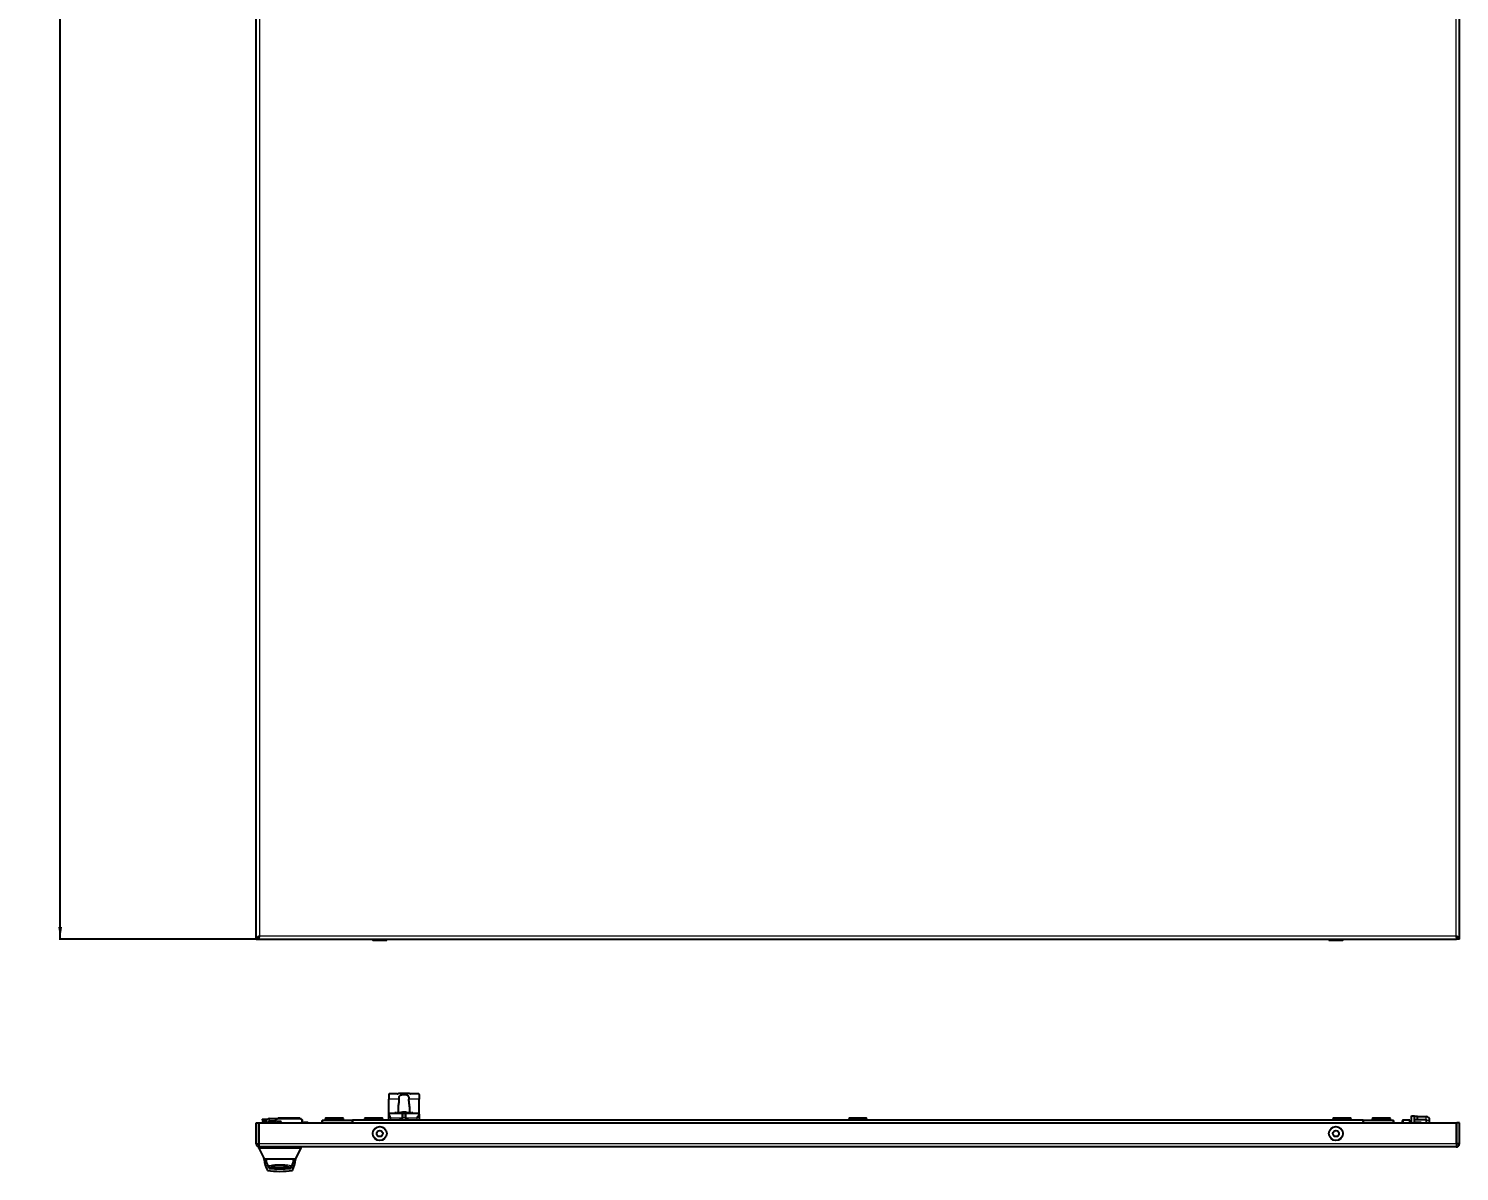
# Model space of a CAD drawing. Header units: millimetres. Extents: x -752 to 1485, y -1456 to 1043.
# Drawn here: x -752 to 430, y -1456 to -512 of the extents above; entities that cross this region are included whole.
import ezdxf

# ---------------------------------------------------------------- set-up
doc = ezdxf.new("R2010")
doc.units = ezdxf.units.MM
doc.layers.add('FORMAT', color=7, linetype='Continuous')
doc.styles.add('SLDTEXTSTYLE0', font='TXT', dxfattribs={"width": 0.75})
doc.dimstyles.new('SLDDIMSTYLE0', dxfattribs={"dimtxt": 20, "dimasz": 10, "dimexe": 0, "dimexo": 0.0625, "dimgap": 5, "dimtad": 2, "dimdec": 1, "dimrnd": 1e-09, "dimzin": 12, "dimdsep": 46, "dimtxsty": 'SLDTEXTSTYLE0', "dimsah": 1, "dimcen": 0.09, "dimadec": 0, "dimazin": 3, "dimtfac": 1, "dimtofl": 0, "dimtmove": 0, "dimatfit": 3, "dimfxl": 0, "dimfrac": 2, "dimtolj": 1, "dimtzin": 12, "dimarcsym": 0})

# ---------------------------------------------------------------- blocks, each defined once
blk = doc.blocks.new('_D_1')
at = {"layer": 'FORMAT'}
for p, q in [((-563.8, 890.6), (-726.8, 890.6)), ((-725.8, -1264.4), (-725.8, 890.6)), ((-563.8, -1264.4), (-726.8, -1264.4))]:
    blk.add_line(p, q, dxfattribs=at)
for points in [[(-725.8, 890.6), (-727.4, 880.6), (-724.3, 880.6)], [(-725.8, -1264.4), (-724.3, -1254.4), (-727.4, -1254.4)]]:
    blk.add_solid(points, dxfattribs=at)
at = {"layer": 'FORMAT', "insert": (-751.6, -231.4), "char_height": 20, "attachment_point": 1, "rotation": 90, "style": 'SLDTEXTSTYLE0'}
blk.add_mtext('2155', dxfattribs=at)

msp = doc.modelspace()

# ---------------------------------------------------------------- linework, layer by layer
at = {"color": 7, "linetype": 'Continuous', "lineweight": 25}
for p, q in [((-563.83, -1264.41), (-563.83, 890.59)), ((430.17, -1264.41), (430.17, 890.59)), ((-563.83, -1264.41), (-561.83, -1264.41)), ((-561.53, -1264.41), (-561.53, -1262.73)), ((-561.53, -1264.41), (427.87, -1264.41)), ((-467.58, -1264.41), (-467.58, -1265.16)), ((-456.08, -1265.16), (-456.08, -1264.41)), ((322.42, -1264.41), (322.42, -1265.16)), ((333.92, -1265.16), (333.92, -1264.41)), ((427.87, -1262.41), (427.87, -1264.41)), ((430.17, -1264.41), (428.17, -1264.41)), ((-458.82, -1265.41), (-467.33, -1265.41)), ((-456.33, -1265.41), (-458.82, -1265.41)), ((333.67, -1265.41), (322.67, -1265.41)), ((-454.33, -1392.67), (-454.33, -1396.5)), ((-447.31, -1392.11), (-452.83, -1392.11)), ((-446.42, -1392.06), (-446.94, -1392.06)), ((-437.23, -1392), (-446.42, -1392)), ((-436.71, -1392.06), (-437.23, -1392.05)), ((-430.83, -1392.11), (-436.34, -1392.11)), ((-429.33, -1392.67), (-429.33, -1396.5)), ((-454.33, -1408), (-454.33, -1396.5)), ((-446.68, -1403.79), (-446.68, -1406.37)), ((-436.98, -1406.37), (-436.98, -1403.79)), ((-429.33, -1408), (-429.33, -1396.5)), ((-563.83, -1433.4), (-563.83, -1416)), ((-563.83, -1416), (-561.83, -1416)), ((-561.83, -1433.4), (-561.83, -1416)), ((-561.53, -1433.4), (-561.53, -1416)), ((-561.53, -1416), (427.87, -1416)), ((-558.83, -1413.1), (-556.83, -1413.1)), ((-558.83, -1413.1), (-558.83, -1414)), ((-556.83, -1414.4), (-558.43, -1414.4)), ((-558.23, -1416), (-558.33, -1414.4)), ((-556.83, -1413.1), (-554.63, -1413.1)), ((-555.62, -1414.4), (-556.83, -1414.4)), ((-555.83, -1416), (-555.83, -1415.5)), ((-553.83, -1416), (-553.83, -1415.5)), ((-552.83, -1412.5), (-546.33, -1412.5)), ((-552.83, -1414.5), (-547.83, -1414.5)), ((-547.83, -1414.4), (-547.83, -1416)), ((-543.23, -1414.95), (-546.43, -1414.95)), ((-546.43, -1414.95), (-546.43, -1416)), ((-546.43, -1415.7), (-543.23, -1415.7)), ((-527.83, -1412.4), (-545.83, -1412.4)), ((-543.23, -1416), (-543.23, -1414.95)), ((-525.83, -1416), (-525.83, -1414.4)), ((-521.43, -1415.8), (-525.83, -1415.8)), ((-509.33, -1416), (-509.33, -1414.3)), ((-509.03, -1414), (-484.63, -1414)), ((-506.33, -1412), (-506.83, -1412.5)), ((-506.83, -1412.5), (-506.83, -1414)), ((-491.83, -1412.5), (-506.83, -1412.5)), ((-506.33, -1412), (-492.33, -1412)), ((-504.47, -1413.8), (-504.47, -1414)), ((-500.66, -1413.8), (-500.66, -1414)), ((-500.66, -1413.8), (-499.86, -1413.8)), ((-499.86, -1413.8), (-499.86, -1414)), ((-499.86, -1413.8), (-497.98, -1413.8)), ((-498.53, -1413.8), (-498.53, -1413.78)), ((-497.98, -1413.8), (-497.98, -1414)), ((-497.98, -1413.8), (-496.94, -1413.8)), ((-496.94, -1413.8), (-496.94, -1414)), ((-496.94, -1413.8), (-495.53, -1413.8)), ((-495.37, -1413.78), (-495.37, -1414)), ((-495.28, -1413.8), (-495.28, -1414)), ((-495.28, -1413.8), (-493.92, -1413.8)), ((-493.92, -1413.8), (-493.92, -1414)), ((-493.92, -1413.8), (-491.93, -1413.8)), ((-491.83, -1412.5), (-492.33, -1412)), ((-491.93, -1413.8), (-491.93, -1414)), ((-491.93, -1413.8), (-488.97, -1413.8)), ((-491.83, -1413.8), (-491.83, -1412.5)), ((-488.97, -1413.8), (-488.97, -1414)), ((350.67, -1414), (-484.33, -1414)), ((-484.33, -1414), (-484.33, -1414.3)), ((-484.33, -1414.3), (-484.33, -1414.95)), ((-484.33, -1414.95), (-484.33, -1416)), ((-473.83, -1412), (-474.33, -1412.5)), ((-474.33, -1412.5), (-474.33, -1414)), ((-459.33, -1412.5), (-474.33, -1412.5)), ((-473.83, -1412), (-459.83, -1412)), ((-459.33, -1412.5), (-459.83, -1412)), ((-459.33, -1414), (-459.33, -1412.5)), ((-454.33, -1408.88), (-454.33, -1408)), ((-454.33, -1408), (-440.83, -1408)), ((-454.33, -1414), (-454.33, -1408.88)), ((-449.45, -1407.9), (-449.45, -1408)), ((-449.31, -1407.9), (-449.31, -1408)), ((-449.19, -1407.9), (-449.19, -1408)), ((-448.38, -1407.9), (-449.19, -1407.9)), ((-448.38, -1407.9), (-448.38, -1408)), ((-448.22, -1407.9), (-448.22, -1408)), ((-448.11, -1407.9), (-448.11, -1408)), ((-447.77, -1407.9), (-447.77, -1408)), ((-447.59, -1407.9), (-447.59, -1408)), ((-447.05, -1407.9), (-447.05, -1408)), ((-446.57, -1407.9), (-446.57, -1408)), ((-446.41, -1407.9), (-446.41, -1408)), ((-445.95, -1407.9), (-445.95, -1408)), ((-445.81, -1407.9), (-445.81, -1408)), ((-445.69, -1407.9), (-445.69, -1408)), ((-445.37, -1407.9), (-445.37, -1408)), ((-444.1, -1407.9), (-445.21, -1407.9)), ((-444.1, -1407.9), (-444.1, -1408)), ((-443.96, -1407.9), (-443.96, -1408)), ((-443.77, -1407.9), (-443.77, -1408)), ((-443.76, -1407.9), (-443.76, -1408)), ((-443.16, -1407.9), (-443.76, -1407.9)), ((-443.16, -1407.9), (-443.16, -1408)), ((-442.9, -1407.68), (-442.92, -1407.45)), ((-442.85, -1407.68), (-442.89, -1407.38)), ((-442.87, -1407.53), (-442.86, -1407.45)), ((-442.27, -1407.9), (-442.84, -1407.9)), ((-442.83, -1408), (-440.83, -1408)), ((-442.83, -1412), (-442.83, -1408)), ((-442.83, -1412), (-442.83, -1412.03)), ((-442.27, -1407.9), (-442.27, -1408)), ((-442.26, -1407.9), (-442.26, -1408)), ((-442.25, -1407.9), (-442.08, -1407.9)), ((-442.08, -1407.9), (-442.08, -1408)), ((-442.08, -1407.9), (-442.08, -1407.9)), ((-442.06, -1407.9), (-442.06, -1408)), ((-442.05, -1407.41), (-442.05, -1407.38)), ((-441.91, -1407.9), (-441.91, -1408)), ((-441.11, -1407.9), (-441.91, -1407.9)), ((-441.11, -1407.9), (-441.11, -1408)), ((-440.96, -1407.9), (-440.96, -1408)), ((-440.84, -1407.9), (-440.84, -1408)), ((-440.83, -1408), (-440.83, -1412)), ((-440.83, -1412.03), (-440.83, -1412)), ((-440.78, -1407.45), (-440.77, -1407.38)), ((-440.75, -1407.93), (-440.44, -1407.93)), ((-440.41, -1407.57), (-440.4, -1407.45)), ((-440.41, -1407.9), (-440.41, -1408)), ((-440.33, -1408), (-429.33, -1408)), ((-440.29, -1407.9), (-440.29, -1408)), ((-439.92, -1407.9), (-439.92, -1408)), ((-439.67, -1407.9), (-439.67, -1408)), ((-439.55, -1407.9), (-439.55, -1408)), ((-439.41, -1407.9), (-439.41, -1408)), ((-439.29, -1407.9), (-439.29, -1408)), ((-438.85, -1407.9), (-438.85, -1408)), ((-438.83, -1407.9), (-438.85, -1407.9)), ((-438.82, -1407.9), (-438.82, -1408)), ((-438.79, -1407.9), (-438.79, -1408)), ((-438.62, -1407.9), (-438.62, -1408)), ((-438.27, -1407.9), (-438.27, -1408)), ((-437.78, -1407.9), (-437.78, -1408)), ((-437.58, -1407.9), (-437.58, -1408)), ((-437.24, -1407.9), (-437.24, -1408)), ((-437.09, -1407.9), (-437.09, -1408)), ((-436.03, -1407.9), (-437.09, -1407.9)), ((-436.03, -1407.9), (-436.03, -1408)), ((-435.71, -1407.9), (-435.71, -1408)), ((-435.55, -1407.9), (-435.55, -1408)), ((-435.18, -1407.9), (-435.18, -1408)), ((-434.42, -1407.9), (-435.18, -1407.9)), ((-434.42, -1407.9), (-434.42, -1408)), ((-429.33, -1408.88), (-429.33, -1408)), ((-429.33, -1408.88), (-429.33, -1414)), ((-73.83, -1412), (-74.33, -1412.5)), ((-74.33, -1412.5), (-74.33, -1414)), ((-60.33, -1412.5), (-74.33, -1412.5)), ((-73.83, -1412), (-60.76, -1412)), ((-60.76, -1412), (-59.83, -1412)), ((-59.33, -1412.5), (-60.33, -1412.5)), ((-59.33, -1412.5), (-59.83, -1412)), ((-59.33, -1414), (-59.33, -1412.5)), ((326.17, -1412), (325.67, -1412.5)), ((325.67, -1412.5), (325.67, -1414)), ((340.67, -1412.5), (325.67, -1412.5)), ((326.17, -1412), (340.17, -1412)), ((340.67, -1412.5), (340.17, -1412)), ((340.67, -1414), (340.67, -1412.5)), ((350.67, -1414), (350.67, -1414.3)), ((350.67, -1414.95), (350.67, -1414.3)), ((350.67, -1414.95), (350.67, -1416)), ((350.97, -1414), (375.37, -1414)), ((355.32, -1413.8), (355.32, -1414)), ((355.32, -1413.8), (355.68, -1413.8)), ((355.68, -1413.8), (355.68, -1414)), ((355.68, -1413.8), (355.92, -1413.8)), ((355.92, -1413.8), (355.92, -1414)), ((355.92, -1413.8), (356.03, -1413.8)), ((356.03, -1413.8), (356.03, -1414)), ((357.06, -1413.8), (357.06, -1414)), ((357.06, -1413.8), (357.74, -1413.8)), ((357.74, -1413.8), (357.74, -1414)), ((357.74, -1413.8), (358.07, -1413.8)), ((358.07, -1413.8), (358.07, -1414)), ((358.67, -1412), (358.17, -1412.5)), ((358.17, -1412.5), (358.17, -1413.8)), ((373.17, -1412.5), (358.17, -1412.5)), ((358.67, -1412), (372.67, -1412)), ((361.39, -1414), (361.39, -1413.78)), ((361.52, -1413.8), (362.3, -1413.8)), ((362.3, -1413.8), (362.3, -1414)), ((362.3, -1413.8), (363.1, -1413.8)), ((363.1, -1413.8), (363.1, -1414)), ((363.1, -1413.8), (363.59, -1413.8)), ((363.59, -1413.8), (363.59, -1414)), ((363.59, -1413.8), (364.98, -1413.8)), ((364.61, -1413.78), (364.61, -1413.8)), ((364.98, -1413.8), (364.98, -1414)), ((364.98, -1413.8), (366.02, -1413.8)), ((366.02, -1413.8), (366.02, -1414)), ((367.07, -1413.8), (367.07, -1414)), ((367.07, -1413.8), (369.04, -1413.8)), ((369.04, -1413.8), (369.04, -1414)), ((369.04, -1413.8), (371.03, -1413.8)), ((371.03, -1413.8), (371.03, -1414)), ((373.17, -1412.5), (372.67, -1412)), ((373.17, -1414), (373.17, -1412.5)), ((375.67, -1414.3), (375.67, -1416)), ((383.12, -1416), (383.12, -1414.55)), ((389.12, -1413.95), (383.72, -1413.95)), ((389.12, -1416), (389.12, -1413.95)), ((390.62, -1415.95), (389.37, -1415.95)), ((390.62, -1410.95), (390.62, -1410.45)), ((390.62, -1410.45), (393.12, -1410.45)), ((390.62, -1416), (390.62, -1410.95)), ((393.12, -1410.45), (393.12, -1410.95)), ((393.12, -1416), (393.12, -1410.95)), ((393.62, -1410.95), (393.12, -1410.99)), ((398.57, -1415.95), (393.12, -1415.95)), ((395.62, -1410.95), (393.62, -1410.95)), ((393.62, -1413.45), (395.62, -1413.45)), ((395.62, -1410.95), (402.62, -1410.95)), ((395.62, -1413.45), (395.62, -1410.95)), ((395.62, -1413.45), (402.62, -1413.45)), ((398.62, -1416), (398.57, -1415.95)), ((398.57, -1416), (398.57, -1415.95)), ((403.12, -1416), (403.12, -1413.95)), ((405.62, -1416), (405.62, -1413.95)), ((427.87, -1433.4), (427.87, -1416)), ((430.17, -1416), (428.17, -1416)), ((428.17, -1433.4), (428.17, -1416)), ((430.17, -1433.4), (430.17, -1416)), ((-563.83, -1433.4), (-561.83, -1433.4)), ((-561.83, -1437), (-561.83, -1436)), ((-561.23, -1436), (-561.83, -1436)), ((427.57, -1436), (-561.23, -1436)), ((-532.33, -1437), (-556.33, -1437)), ((-531.33, -1446), (-526.8, -1436.95)), ((-526.83, -1437), (-526.83, -1436)), ((430.17, -1433.4), (428.17, -1433.4)), ((-554.92, -1446), (-557.33, -1446)), ((-557.29, -1446), (-557.29, -1446.21)), ((-533.73, -1446), (-554.92, -1446)), ((-550.16, -1452.98), (-550.01, -1452.99)), ((-550.16, -1452.99), (-538.56, -1452.99)), ((-531.33, -1446), (-533.73, -1446)), ((-531.37, -1446.21), (-531.37, -1446))]:
    msp.add_line(p, q, dxfattribs=at)
at = {"color": 8, "linetype": 'Continuous', "lineweight": 18}
for p, q in [((427.57, -1261.81), (427.57, 887.99)), ((-561.23, -264.26), (-561.23, -1261.81)), ((-561.23, -1261.81), (427.57, -1261.81)), ((-467.58, -1265.16), (-458.68, -1265.16)), ((-458.68, -1265.16), (-456.08, -1265.16)), ((322.42, -1265.16), (333.92, -1265.16)), ((-445.92, -1396.5), (-454.33, -1396.5)), ((-429.33, -1396.5), (-437.73, -1396.5)), ((-558.83, -1414), (-556.83, -1414)), ((-557.32, -1414.4), (-557.23, -1416)), ((-556.83, -1413.1), (-556.83, -1414)), ((-556.83, -1414.4), (-556.83, -1414)), ((-556.83, -1414), (-555.42, -1414)), ((-553.83, -1415.5), (-555.83, -1415.5)), ((-552.83, -1414.5), (-552.83, -1412.5)), ((-547.33, -1416), (-547.33, -1414.4)), ((-543.23, -1415.15), (-546.43, -1415.15)), ((-545.83, -1412.9), (-527.83, -1412.9)), ((-526.33, -1414.4), (-526.33, -1416)), ((-521.43, -1416), (-521.43, -1415.8)), ((-509.03, -1414.3), (-509.33, -1414.3)), ((-509.03, -1414), (-509.03, -1414.3)), ((-509.03, -1414.3), (-509.03, -1416)), ((-484.63, -1414.3), (-509.03, -1414.3)), ((-503.23, -1413.8), (-503.23, -1414)), ((-484.63, -1414), (-484.63, -1414.3)), ((-484.63, -1416), (-484.63, -1414.3)), ((-484.33, -1414.3), (-484.63, -1414.3)), ((-452.83, -1412), (-452.83, -1414)), ((-452.83, -1412), (-443.33, -1412)), ((-445.21, -1407.9), (-445.21, -1408)), ((-443.69, -1412.51), (-443.55, -1412.99)), ((-443.33, -1412), (-443.33, -1408)), ((-443.33, -1412), (-442.83, -1412)), ((-443.33, -1412.03), (-443.33, -1412)), ((-443.33, -1412.03), (-442.83, -1412.03)), ((-440.83, -1412), (-442.83, -1412)), ((-440.83, -1412), (-440.33, -1412)), ((-440.83, -1412.03), (-440.33, -1412.03)), ((-440.33, -1408), (-440.33, -1412)), ((-440.33, -1412), (-440.33, -1412.03)), ((-440.33, -1412), (-430.83, -1412)), ((-440.1, -1412.99), (-439.96, -1412.51)), ((-430.83, -1414), (-430.83, -1412)), ((350.97, -1414.3), (350.67, -1414.3)), ((350.97, -1414.3), (350.97, -1414)), ((375.37, -1414.3), (350.97, -1414.3)), ((350.97, -1414.3), (350.97, -1416)), ((359.8, -1413.8), (359.8, -1414)), ((375.37, -1414), (375.37, -1414.3)), ((375.37, -1416), (375.37, -1414.3)), ((375.67, -1414.3), (375.37, -1414.3)), ((383.72, -1413.95), (383.72, -1416)), ((389.37, -1415.95), (389.37, -1416)), ((393.12, -1410.95), (390.62, -1410.95)), ((402.62, -1413.45), (402.62, -1410.95)), ((403.12, -1413.95), (405.62, -1413.95)), ((427.87, -1433.4), (-561.53, -1433.4)), ((-556.33, -1437), (-556.33, -1436)), ((-532.33, -1437), (-532.33, -1436))]:
    msp.add_line(p, q, dxfattribs=at)
at = {"color": 7, "linetype": 'Continuous', "lineweight": 25, "flags": 128}
for points in [[(428.17, -1422.5), (428.03, -1422.25), (427.87, -1421.98)], [(427.87, -1431.02), (428.03, -1430.75), (428.17, -1430.5)], [(-553.44, -1453.43), (-553.8, -1452.54), (-553.91, -1452.26)], [(-534.63, -1451.95), (-534.85, -1452.54), (-535.21, -1453.43)]]:
    msp.add_lwpolyline(points, dxfattribs=at)
at = {"color": 8, "linetype": 'Continuous', "lineweight": 18, "flags": 128}
for points in [[(427.87, -1422.58), (428.16, -1423.17), (428.17, -1423.19)], [(428.17, -1429.82), (428.16, -1429.84), (427.87, -1430.43)]]:
    msp.add_lwpolyline(points, dxfattribs=at)
at = {"color": 7, "linetype": 'Continuous', "lineweight": 25}
for centre, radius in [((-461.83, -1425), 5.75), ((-461.83, -1425), 2.5), ((328.17, -1425), 5.75), ((328.17, -1425), 2.5)]:
    msp.add_circle(centre, radius, dxfattribs=at)
at = {"color": 8, "linetype": 'Continuous', "lineweight": 18}
for centre in [(-461.83, -1425), (328.17, -1425)]:
    msp.add_circle(centre, 5.5, dxfattribs=at)
at = {"color": 7, "linetype": 'Continuous', "lineweight": 25}
for centre, radius, start, end in [((-467.33, -1265.16), 0.25, 180, 270), ((-456.33, -1265.16), 0.25, 270, 0), ((322.67, -1265.16), 0.25, 180, 270), ((333.67, -1265.16), 0.25, 270, 0), ((-558.43, -1414), 0.4, 180, 270), ((-552.83, -1415.5), 3, 90, 180), ((-552.83, -1415.5), 1, 90, 180), ((-521.43, -1416.4), 0.6, 41.81031, 90), ((-509.03, -1414.3), 0.3, 90, 180), ((-484.63, -1414.3), 0.3, 0, 90), ((-441.83, -1419), 6.25, 106.01339, 126.8699), ((-441.83, -1415.3), 8, 98.41771, 108.44436), ((-441.8, -1411.64), 4.34, 104.99458, 114.66368), ((-443.14, -1413.21), 5.54, 85.14071, 94.85929), ((-443.83, -1412.03), 1, 286.01339, 0), ((-442.79, -1407.47), 0.133, 135.20997, 169.83797), ((-441.77, -1415.4), 8.03, 91.99978, 97.83609), ((-441.42, -1409.05), 1.85, 119.67191, 132.73716), ((-441.35, -1413.87), 6.5, 92.24647, 98.7173), ((-442.3, -1413.82), 6.45, 85.77538, 87.76397), ((-441.88, -1415.4), 8.03, 82.16391, 88.00022), ((-439.83, -1412.03), 1, 180, 253.98661), ((-441.98, -1411.72), 4.43, 65.15746, 74.45727), ((-440.89, -1409.01), 1.64, 72.5824, 85.536), ((-441.83, -1415.3), 8, 70.1778, 81.58229), ((-441.82, -1414.34), 7.03, 70.80686, 78.43412), ((-439.81, -1410.03), 2.36, 82.549, 97.451), ((-441.83, -1419), 6.25, 53.1301, 73.98661), ((350.97, -1414.3), 0.3, 90, 180), ((375.37, -1414.3), 0.3, 0, 90), ((383.72, -1414.55), 0.6, 90, 180), ((389.37, -1415.7), 0.25, 180, 270), ((393.62, -1413.95), 0.5, 90, 180), ((402.62, -1413.95), 3, 0, 90), ((402.62, -1413.95), 0.5, 360, 90), ((420.67, -1426.5), 7.5, 343.7398, 16.2602), ((-565.26, -1446.21), 7.98, 358.26695, 359.99994), ((-530.44, -1443.65), 27, 185.96099, 206.16954), ((-544.33, -1446), 11.4, 180, 210.87421), ((-552.98, -1453.24), 0.5, 203.04365, 263.74905), ((-544.33, -1374.21), 80, 263.74905, 276.25095), ((-535.67, -1453.24), 0.5, 276.25095, 336.95635), ((-544.33, -1446), 11.4, 329.05608, 0), ((-558.22, -1443.65), 27, 333.83046, 354.03918), ((-523.39, -1446.21), 7.98, 180, 181.7325), ((-544.33, -1374.21), 82, 262.75342, 277.24658)]:
    msp.add_arc(centre, radius, start, end, dxfattribs=at)
at = {"color": 8, "linetype": 'Continuous', "lineweight": 18}
for centre, radius, start, end in [((-441.83, -1419), 6.75, 106.01339, 132.20545), ((-443.83, -1412.03), 0.5, 286.01339, 0), ((-439.83, -1412.03), 0.5, 180, 253.98661), ((-441.83, -1419), 6.75, 47.79455, 73.98661)]:
    msp.add_arc(centre, radius, start, end, dxfattribs=at)
at = {"color": 7, "linetype": 'Continuous', "lineweight": 25}
for points, knots in [([(-561.23, -1261.81), (-561.57, -1262.03), (-561.91, -1262.25), (-562.54, -1262.68), (-562.82, -1262.9), (-563.31, -1263.33), (-563.5, -1263.55), (-563.76, -1263.98), (-563.83, -1264.2), (-563.83, -1264.41)], [0, 0, 0, 0, 0.25, 0.25, 0.5, 0.5, 0.75, 0.75, 1, 1, 1, 1]), ([(-561.23, -1261.81), (-561.38, -1262.25), (-561.54, -1262.68), (-561.76, -1263.55), (-561.83, -1263.98), (-561.83, -1264.41)], [0, 0, 0, 0, 0.5, 0.5, 1, 1, 1, 1]), ([(-561.53, -1264.41), (-561.5, -1264.41), (-561.48, -1264.34), (-561.43, -1264.08), (-561.4, -1263.89), (-561.35, -1263.41), (-561.33, -1263.12), (-561.28, -1262.49), (-561.25, -1262.15), (-561.23, -1261.81)], [0, 0, 0, 0, 0.25, 0.25, 0.5, 0.5, 0.75, 0.75, 1, 1, 1, 1]), ([(-561.53, -1262.41), (-561.48, -1262.41), (-561.43, -1262.35), (-561.33, -1262.13), (-561.28, -1261.97), (-561.23, -1261.81)], [0, 0, 0, 0, 0.5, 0.5, 1, 1, 1, 1]), ([(428.17, -1264.41), (428.17, -1263.98), (428.11, -1263.55), (427.89, -1262.68), (427.73, -1262.25), (427.57, -1261.81)], [0, 0, 0, 0, 0.5, 0.5, 1, 1, 1, 1]), ([(430.17, -1264.41), (430.17, -1264.2), (430.11, -1263.98), (429.85, -1263.55), (429.65, -1263.33), (429.17, -1262.9), (428.88, -1262.68), (428.25, -1262.25), (427.91, -1262.03), (427.57, -1261.81)], [0, 0, 0, 0, 0.25, 0.25, 0.5, 0.5, 0.75, 0.75, 1, 1, 1, 1]), ([(427.57, -1261.81), (427.62, -1261.97), (427.67, -1262.13), (427.77, -1262.35), (427.82, -1262.41), (427.87, -1262.41)], [0, 0, 0, 0, 0.5, 0.5, 1, 1, 1, 1]), ([(427.57, -1261.81), (427.6, -1262.15), (427.62, -1262.49), (427.67, -1263.12), (427.7, -1263.41), (427.75, -1263.89), (427.77, -1264.08), (427.82, -1264.34), (427.85, -1264.41), (427.87, -1264.41)], [0, 0, 0, 0, 0.25, 0.25, 0.5, 0.5, 0.75, 0.75, 1, 1, 1, 1]), ([(-452.83, -1392.11), (-452.99, -1392.11), (-453.33, -1392.12), (-453.78, -1392.18), (-454.12, -1392.3), (-454.3, -1392.47), (-454.32, -1392.61), (-454.33, -1392.67)], [0, 0, 0, 0, 0.2129003, 0.4257071, 0.6406126, 0.8533821, 1, 1, 1, 1]), ([(-447.31, -1392.11), (-447.21, -1392.1), (-447.08, -1392.08), (-446.96, -1392.06), (-446.94, -1392.06)], [0, 0, 0, 0, 0.7894027, 1, 1, 1, 1]), ([(-445.92, -1396.5), (-445.9, -1396.09), (-445.86, -1395.26), (-445.49, -1394.16), (-444.85, -1393.36), (-443.92, -1392.87), (-442.77, -1392.62), (-441.44, -1392.58), (-440.09, -1392.75), (-438.97, -1393.22), (-438.24, -1394.02), (-437.85, -1395.05), (-437.74, -1395.91), (-437.73, -1396.4), (-437.73, -1396.5)], [0, 0, 0, 0, 0.08850505, 0.1771377, 0.26285808, 0.34469367, 0.43048527, 0.52519344, 0.62564539, 0.72391131, 0.81249436, 0.89448299, 0.97899675, 1, 1, 1, 1]), ([(-436.71, -1392.06), (-436.69, -1392.06), (-436.58, -1392.08), (-436.45, -1392.09), (-436.34, -1392.11)], [0, 0, 0, 0, 0.1619735, 1, 1, 1, 1]), ([(-429.33, -1392.67), (-429.34, -1392.59), (-429.37, -1392.43), (-429.61, -1392.26), (-429.97, -1392.16), (-430.4, -1392.11), (-430.69, -1392.11), (-430.83, -1392.11)], [0, 0, 0, 0, 0.2056827, 0.4113459, 0.6186494, 0.8323389, 1, 1, 1, 1]), ([(-445.92, -1396.5), (-445.97, -1397.5), (-446.08, -1399.64), (-446.6, -1402.08), (-446.66, -1403.39), (-446.68, -1403.79)], [0, 0, 0, 0, 0.3788234, 0.8122279, 1, 1, 1, 1]), ([(-446.68, -1406.37), (-446.63, -1406.65), (-446.55, -1407.19), (-445.76, -1407.65), (-444.76, -1407.85), (-443.99, -1407.89), (-443.71, -1407.9)], [0, 0, 0, 0, 0.2891573, 0.5794111, 0.8475326, 1, 1, 1, 1]), ([(-439.92, -1407.91), (-439.45, -1407.88), (-438.51, -1407.81), (-437.54, -1407.49), (-437.04, -1407), (-437, -1406.56), (-436.98, -1406.37)], [0, 0, 0, 0, 0.271204, 0.5403164, 0.8040819, 1, 1, 1, 1]), ([(-436.98, -1403.79), (-437.06, -1402.88), (-437.23, -1401.02), (-437.7, -1398.42), (-437.73, -1396.89), (-437.73, -1396.5)], [0, 0, 0, 0, 0.4176682, 0.852903, 1, 1, 1, 1]), ([(-543.44, -1412.1), (-543.44, -1412.1), (-543.44, -1412.1), (-543.38, -1412.1), (-543.24, -1412.1), (-542.92, -1412.1), (-542.59, -1412.1), (-542.38, -1412.1)], [0, 0, 0, 0, 0.1246927, 0.1871822, 0.2497734, 0.5000394, 1, 1, 1, 1]), ([(-542.38, -1412.1), (-542.23, -1412.1), (-542.01, -1412.1), (-541.73, -1412.1), (-541.54, -1412.1), (-541.4, -1412.1), (-541.29, -1412.1), (-541.28, -1412.1), (-541.27, -1412.1)], [0, 0, 0, 0, 0.2500888, 0.3824952, 0.5002586, 0.6221632, 0.7501335, 1, 1, 1, 1]), ([(-504.47, -1413.8), (-504.29, -1413.8), (-503.95, -1413.8), (-503.46, -1413.8), (-503.23, -1413.8)], [0, 0, 0, 0, 0.5367999, 1, 1, 1, 1]), ([(-503.23, -1413.8), (-502.86, -1413.8), (-502.16, -1413.8), (-501.31, -1413.8), (-500.86, -1413.8), (-500.83, -1413.8)], [0, 0, 0, 0, 0.5224374, 0.9756494, 1, 1, 1, 1]), ([(-454.33, -1408.88), (-454.3, -1409.05), (-454.25, -1409.47), (-453.78, -1410.42), (-453.25, -1411.31), (-452.9, -1411.89), (-452.83, -1412), (-452.83, -1412)], [0, 0, 0, 0, 0.1941403, 0.4852754, 0.8987792, 0.9967692, 1, 1, 1, 1]), ([(-449.31, -1407.9), (-449.33, -1407.9), (-449.37, -1407.9), (-449.42, -1407.9), (-449.45, -1407.9), (-449.45, -1407.9), (-449.45, -1407.9)], [0, 0, 0, 0, 0.28083562, 0.55925, 0.77918229, 1, 1, 1, 1]), ([(-449.19, -1407.9), (-449.19, -1407.9), (-449.19, -1407.9), (-449.21, -1407.9), (-449.26, -1407.9), (-449.29, -1407.9), (-449.31, -1407.9)], [0, 0, 0, 0, 0.2808879, 0.5594825, 0.7792702, 1, 1, 1, 1]), ([(-448.22, -1407.9), (-448.24, -1407.9), (-448.28, -1407.9), (-448.33, -1407.9), (-448.36, -1407.9), (-448.38, -1407.9)], [0, 0, 0, 0, 0.2806376, 0.5608768, 1, 1, 1, 1]), ([(-448.11, -1407.9), (-448.11, -1407.9), (-448.11, -1407.9), (-448.14, -1407.9), (-448.18, -1407.9), (-448.21, -1407.9), (-448.22, -1407.9)], [0, 0, 0, 0, 0.280941, 0.5591137, 0.7790892, 1, 1, 1, 1]), ([(-447.59, -1407.9), (-447.65, -1407.9), (-447.75, -1407.9), (-447.77, -1407.9), (-447.77, -1407.9)], [0, 0, 0, 0, 0.5593117, 1, 1, 1, 1]), ([(-447.05, -1407.9), (-447.11, -1407.9), (-447.23, -1407.9), (-447.43, -1407.9), (-447.53, -1407.9), (-447.59, -1407.9)], [0, 0, 0, 0, 0.280496, 0.560765, 1, 1, 1, 1]), ([(-446.57, -1407.9), (-446.64, -1407.9), (-446.77, -1407.9), (-446.97, -1407.9), (-447.05, -1407.9)], [0, 0, 0, 0, 0.560137, 1, 1, 1, 1]), ([(-446.41, -1407.9), (-446.41, -1407.9), (-446.42, -1407.9), (-446.53, -1407.9), (-446.57, -1407.9)], [0, 0, 0, 0, 0.5599138, 1, 1, 1, 1]), ([(-445.81, -1407.9), (-445.83, -1407.9), (-445.87, -1407.9), (-445.92, -1407.9), (-445.95, -1407.9), (-445.95, -1407.9), (-445.95, -1407.9)], [0, 0, 0, 0, 0.2807653, 0.5591779, 0.7791749, 1, 1, 1, 1]), ([(-445.69, -1407.9), (-445.69, -1407.9), (-445.69, -1407.9), (-445.72, -1407.9), (-445.76, -1407.9), (-445.79, -1407.9), (-445.81, -1407.9)], [0, 0, 0, 0, 0.280828, 0.5594169, 0.7793931, 1, 1, 1, 1]), ([(-445.21, -1407.9), (-445.24, -1407.9), (-445.28, -1407.9), (-445.34, -1407.9), (-445.37, -1407.9), (-445.37, -1407.9), (-445.37, -1407.9)], [0, 0, 0, 0, 0.2809514, 0.5599669, 0.7794314, 1, 1, 1, 1]), ([(-443.96, -1407.9), (-443.96, -1407.9), (-443.96, -1407.9), (-444, -1407.9), (-444.05, -1407.9), (-444.08, -1407.9), (-444.1, -1407.9)], [0, 0, 0, 0, 0.2807125, 0.5587014, 0.7790455, 1, 1, 1, 1]), ([(-443.76, -1407.9), (-443.76, -1407.9), (-443.77, -1407.9), (-443.77, -1407.9), (-443.77, -1407.9)], [0, 0, 0, 0, 0.5600811, 1, 1, 1, 1]), ([(-443.33, -1408), (-443.33, -1408), (-443.32, -1408), (-443.32, -1408), (-443.3, -1408), (-443.27, -1408), (-443.15, -1408), (-442.93, -1408), (-442.86, -1408), (-442.83, -1408)], [0, 0, 0, 0, 0.0016702, 0.0038887, 0.0095313, 0.0343611, 0.1327508, 0.5262135, 1, 1, 1, 1]), ([(-442.99, -1407.9), (-443.01, -1407.9), (-443.05, -1407.9), (-443.13, -1407.9), (-443.15, -1407.9), (-443.16, -1407.9)], [0, 0, 0, 0, 0.2812256, 0.5615217, 1, 1, 1, 1]), ([(-442.26, -1407.9), (-442.26, -1407.9), (-442.26, -1407.9), (-442.26, -1407.9), (-442.27, -1407.9)], [0, 0, 0, 0, 0.5595043, 1, 1, 1, 1]), ([(-441.91, -1407.9), (-441.93, -1407.9), (-441.97, -1407.9), (-442.03, -1407.9), (-442.06, -1407.9), (-442.06, -1407.9), (-442.06, -1407.9)], [0, 0, 0, 0, 0.2808549, 0.5597179, 0.7795181, 1, 1, 1, 1]), ([(-440.96, -1407.9), (-440.99, -1407.9), (-441.03, -1407.9), (-441.08, -1407.9), (-441.1, -1407.9), (-441.11, -1407.9), (-441.11, -1407.9)], [0, 0, 0, 0, 0.2808126, 0.5590988, 0.7791702, 1, 1, 1, 1]), ([(-440.84, -1407.9), (-440.84, -1407.9), (-440.85, -1407.9), (-440.87, -1407.9), (-440.92, -1407.9), (-440.95, -1407.9), (-440.96, -1407.9)], [0, 0, 0, 0, 0.28091242, 0.55940465, 0.77910833, 1, 1, 1, 1]), ([(-440.83, -1408), (-440.79, -1408), (-440.71, -1408), (-440.45, -1408), (-440.33, -1408), (-440.33, -1408)], [0, 0, 0, 0, 0.4754612, 0.9940565, 1, 1, 1, 1]), ([(-440.41, -1407.9), (-440.43, -1407.9), (-440.48, -1407.9), (-440.53, -1407.9), (-440.55, -1407.9), (-440.56, -1407.9), (-440.56, -1407.9)], [0, 0, 0, 0, 0.2808885, 0.5590229, 0.7791551, 1, 1, 1, 1]), ([(-440.29, -1407.9), (-440.29, -1407.9), (-440.3, -1407.9), (-440.32, -1407.9), (-440.37, -1407.9), (-440.4, -1407.9), (-440.41, -1407.9)], [0, 0, 0, 0, 0.2809002, 0.5594983, 0.7791483, 1, 1, 1, 1]), ([(-439.92, -1407.9), (-439.98, -1407.9), (-440.09, -1407.9), (-440.22, -1407.9), (-440.29, -1407.9), (-440.29, -1407.9), (-440.29, -1407.9)], [0, 0, 0, 0, 0.2809352, 0.5594866, 0.7792447, 1, 1, 1, 1]), ([(-439.67, -1407.9), (-439.71, -1407.9), (-439.79, -1407.9), (-439.88, -1407.9), (-439.92, -1407.9)], [0, 0, 0, 0, 0.5594415, 1, 1, 1, 1]), ([(-439.55, -1407.9), (-439.55, -1407.9), (-439.56, -1407.9), (-439.64, -1407.9), (-439.67, -1407.9)], [0, 0, 0, 0, 0.5603128, 1, 1, 1, 1]), ([(-439.41, -1407.9), (-439.43, -1407.9), (-439.47, -1407.9), (-439.52, -1407.9), (-439.55, -1407.9), (-439.55, -1407.9), (-439.55, -1407.9)], [0, 0, 0, 0, 0.2809103, 0.559174, 0.7791663, 1, 1, 1, 1]), ([(-439.29, -1407.9), (-439.29, -1407.9), (-439.29, -1407.9), (-439.31, -1407.9), (-439.36, -1407.9), (-439.39, -1407.9), (-439.41, -1407.9)], [0, 0, 0, 0, 0.2808487, 0.55949, 0.7791576, 1, 1, 1, 1]), ([(-438.79, -1407.9), (-438.8, -1407.9), (-438.81, -1407.9), (-438.82, -1407.9), (-438.82, -1407.9)], [0, 0, 0, 0, 0.560691, 1, 1, 1, 1]), ([(-438.62, -1407.9), (-438.66, -1407.9), (-438.72, -1407.9), (-438.77, -1407.9), (-438.79, -1407.9)], [0, 0, 0, 0, 0.5595417, 1, 1, 1, 1]), ([(-438.27, -1407.9), (-438.34, -1407.9), (-438.46, -1407.9), (-438.57, -1407.9), (-438.62, -1407.9)], [0, 0, 0, 0, 0.5605138, 1, 1, 1, 1]), ([(-437.78, -1407.9), (-437.86, -1407.9), (-437.99, -1407.9), (-438.19, -1407.9), (-438.27, -1407.9)], [0, 0, 0, 0, 0.55921708, 1, 1, 1, 1]), ([(-437.58, -1407.9), (-437.59, -1407.9), (-437.6, -1407.9), (-437.73, -1407.9), (-437.78, -1407.9)], [0, 0, 0, 0, 0.5603404, 1, 1, 1, 1]), ([(-437.09, -1407.9), (-437.11, -1407.9), (-437.15, -1407.9), (-437.21, -1407.9), (-437.24, -1407.9), (-437.24, -1407.9), (-437.24, -1407.9)], [0, 0, 0, 0, 0.28087192, 0.55970119, 0.77938223, 1, 1, 1, 1]), ([(-435.55, -1407.9), (-435.6, -1407.9), (-435.7, -1407.9), (-435.71, -1407.9), (-435.71, -1407.9)], [0, 0, 0, 0, 0.5589475, 1, 1, 1, 1]), ([(-435.18, -1407.9), (-435.25, -1407.9), (-435.39, -1407.9), (-435.5, -1407.9), (-435.55, -1407.9)], [0, 0, 0, 0, 0.5597473, 1, 1, 1, 1]), ([(-430.83, -1412), (-430.82, -1412), (-430.76, -1411.89), (-430.4, -1411.31), (-429.88, -1410.42), (-429.41, -1409.47), (-429.35, -1409.05), (-429.33, -1408.88)], [0, 0, 0, 0, 0.0032308, 0.1012208, 0.5147246, 0.8058597, 1, 1, 1, 1]), ([(356.03, -1413.8), (356.18, -1413.8), (356.44, -1413.8), (356.87, -1413.8), (357.06, -1413.8)], [0, 0, 0, 0, 0.5476433, 1, 1, 1, 1]), ([(358.07, -1413.8), (358.41, -1413.8), (359.04, -1413.8), (359.56, -1413.8), (359.8, -1413.8)], [0, 0, 0, 0, 0.5367999, 1, 1, 1, 1]), ([(359.8, -1413.8), (360.13, -1413.8), (360.73, -1413.8), (361.3, -1413.8), (361.33, -1413.8), (361.35, -1413.8)], [0, 0, 0, 0, 0.41567843, 0.77627748, 1, 1, 1, 1]), ([(366.2, -1413.8), (366.24, -1413.8), (366.52, -1413.8), (366.82, -1413.8), (367.07, -1413.8)], [0, 0, 0, 0, 0.1394984, 1, 1, 1, 1]), ([(-563.83, -1433.4), (-563.83, -1433.57), (-563.81, -1433.74), (-563.74, -1434.08), (-563.69, -1434.24), (-563.56, -1434.56), (-563.48, -1434.71), (-563.29, -1434.99), (-563.18, -1435.12), (-562.94, -1435.36), (-562.81, -1435.47), (-562.53, -1435.66), (-562.38, -1435.74), (-561.9, -1435.94), (-561.57, -1436), (-561.23, -1436)], [0, 0, 0, 0, 0.125, 0.125, 0.25, 0.25, 0.375, 0.375, 0.5, 0.5, 0.625, 0.625, 0.75, 0.75, 1, 1, 1, 1]), ([(-561.85, -1436.95), (-561.47, -1437.72), (-560.66, -1439.33), (-559.54, -1441.58), (-558.4, -1443.85), (-557.7, -1445.26), (-557.33, -1446)], [0, 0, 0, 0, 0.2163272, 0.4539552, 0.7147448, 1, 1, 1, 1]), ([(-561.83, -1433.4), (-561.83, -1433.56), (-561.76, -1433.71), (-561.54, -1433.94), (-561.38, -1434), (-561.23, -1434)], [0, 0, 0, 0, 0.5, 0.5, 1, 1, 1, 1]), ([(-556.33, -1437), (-556.94, -1437), (-558.18, -1437), (-559.83, -1437), (-561.07, -1437), (-561.73, -1437), (-561.8, -1437), (-561.83, -1437)], [0, 0, 0, 0, 0.2146939, 0.4293877, 0.6440816, 0.8587754, 1, 1, 1, 1]), ([(-561.23, -1436), (-561.25, -1436), (-561.28, -1435.93), (-561.33, -1435.67), (-561.35, -1435.48), (-561.4, -1435), (-561.43, -1434.71), (-561.48, -1434.08), (-561.5, -1433.74), (-561.53, -1433.4)], [0, 0, 0, 0, 0.25, 0.25, 0.5, 0.5, 0.75, 0.75, 1, 1, 1, 1]), ([(-526.83, -1437), (-526.89, -1437), (-527.01, -1437), (-527.96, -1437), (-529.35, -1437), (-530.9, -1437), (-531.92, -1437), (-532.33, -1437)], [0, 0, 0, 0, 0.2146898, 0.4293796, 0.6440728, 0.8587666, 1, 1, 1, 1]), ([(427.57, -1434), (427.73, -1434), (427.89, -1433.94), (428.11, -1433.72), (428.17, -1433.56), (428.17, -1433.4)], [0, 0, 0, 0, 0.5, 0.5, 1, 1, 1, 1]), ([(427.57, -1436), (427.75, -1436), (427.91, -1435.99), (428.25, -1435.92), (428.41, -1435.87), (428.73, -1435.74), (428.88, -1435.66), (429.16, -1435.47), (429.29, -1435.36), (429.53, -1435.12), (429.64, -1434.99), (429.83, -1434.7), (429.91, -1434.55), (430.11, -1434.08), (430.17, -1433.75), (430.17, -1433.4)], [0, 0, 0, 0, 0.125, 0.125, 0.25, 0.25, 0.375, 0.375, 0.5, 0.5, 0.625, 0.625, 0.75, 0.75, 1, 1, 1, 1]), ([(427.87, -1433.4), (427.85, -1433.74), (427.82, -1434.08), (427.77, -1434.71), (427.75, -1435), (427.7, -1435.48), (427.67, -1435.67), (427.62, -1435.93), (427.6, -1436), (427.57, -1436)], [0, 0, 0, 0, 0.25, 0.25, 0.5, 0.5, 0.75, 0.75, 1, 1, 1, 1]), ([(-554.09, -1451.88), (-553.97, -1452.04), (-553.74, -1452.34), (-553.3, -1452.63), (-552.89, -1452.79), (-552.5, -1452.88), (-551.99, -1452.95), (-551.23, -1452.98), (-550.52, -1452.99), (-550.06, -1452.99), (-550.01, -1452.99)], [0, 0, 0, 0, 0.0869071, 0.1704438, 0.2539948, 0.3528324, 0.4937553, 0.7505856, 0.9754009, 1, 1, 1, 1]), ([(-552.08, -1453.22), (-551.99, -1453.19), (-551.82, -1453.13), (-550.5, -1453.15), (-548.54, -1453.2), (-546.09, -1453.26), (-543.44, -1453.26), (-540.9, -1453.23), (-538.74, -1453.17), (-537.2, -1453.13), (-536.48, -1453.17), (-536.63, -1453.3), (-537.64, -1453.51), (-539.41, -1453.73), (-541.74, -1453.9), (-544.35, -1453.96), (-546.95, -1453.89), (-549.25, -1453.72), (-551, -1453.51), (-551.94, -1453.32), (-552.04, -1453.25), (-552.08, -1453.22)], [0, 0, 0, 0, 0.0534347, 0.1068683, 0.1603578, 0.2139914, 0.2676191, 0.3211807, 0.3747785, 0.42843, 0.4819835, 0.5354001, 0.5889254, 0.6427726, 0.6967363, 0.7503669, 0.8035674, 0.8567592, 0.9103691, 0.9643256, 1, 1, 1, 1]), ([(-539.73, -1452.98), (-539.53, -1452.98), (-538.87, -1452.99), (-537.95, -1452.99), (-536.97, -1452.97), (-536.34, -1452.92), (-535.79, -1452.8), (-535.32, -1452.61), (-534.85, -1452.3), (-534.65, -1451.98), (-534.57, -1451.85)], [0, 0, 0, 0, 0.0837331, 0.2715555, 0.4689267, 0.6817432, 0.7817879, 0.8629526, 0.9411438, 1, 1, 1, 1])]:
    msp.add_open_spline(points, degree=3, knots=knots, dxfattribs=at)
for points in [[(-547.83, -1414.4), (-547.8, -1414.14), (-547.74, -1413.62), (-547.27, -1412.95), (-546.61, -1412.49), (-546.09, -1412.43), (-545.83, -1412.4)], [(-527.83, -1412.4), (-527.56, -1412.43), (-527.04, -1412.49), (-526.38, -1412.95), (-525.92, -1413.62), (-525.86, -1414.14), (-525.83, -1414.4)]]:
    msp.add_open_spline(points, degree=3, dxfattribs=at)
at = {"color": 8, "linetype": 'Continuous', "lineweight": 18}
for points in [[(-547.33, -1414.4), (-547.39, -1414.4), (-547.52, -1414.4), (-547.69, -1414.4), (-547.8, -1414.4), (-547.82, -1414.4), (-547.83, -1414.4)], [(-547.33, -1414.4), (-547.3, -1414.21), (-547.26, -1413.81), (-546.91, -1413.32), (-546.42, -1412.97), (-546.02, -1412.92), (-545.83, -1412.9)], [(-545.83, -1412.4), (-545.83, -1412.41), (-545.83, -1412.42), (-545.83, -1412.54), (-545.83, -1412.71), (-545.83, -1412.84), (-545.83, -1412.9)], [(-527.83, -1412.9), (-527.83, -1412.84), (-527.83, -1412.71), (-527.83, -1412.54), (-527.83, -1412.42), (-527.83, -1412.41), (-527.83, -1412.4)], [(-527.83, -1412.9), (-527.63, -1412.92), (-527.24, -1412.97), (-526.74, -1413.32), (-526.39, -1413.81), (-526.35, -1414.21), (-526.33, -1414.4)], [(-526.33, -1414.4), (-526.26, -1414.4), (-526.13, -1414.4), (-525.96, -1414.4), (-525.85, -1414.4), (-525.83, -1414.4), (-525.83, -1414.4)]]:
    msp.add_open_spline(points, degree=3, dxfattribs=at)
for points, knots in [([(-554.02, -1451.81), (-554.03, -1451.75), (-554.08, -1451.61), (-552.79, -1451.25), (-550.52, -1450.86), (-547.84, -1450.61), (-544.98, -1450.49), (-542.07, -1450.53), (-539.06, -1450.76), (-536.58, -1451.11), (-535.01, -1451.48), (-534.34, -1451.73), (-534.58, -1451.81), (-534.61, -1451.82)], [0, 0, 0, 0, 0.0803576, 0.1891649, 0.2968747, 0.4019266, 0.4692137, 0.5694027, 0.6695578, 0.7705258, 0.8742953, 0.9809611, 1, 1, 1, 1]), ([(-538.56, -1452.98), (-538.37, -1452.99), (-537.45, -1452.99), (-536.55, -1452.94), (-536.07, -1452.78), (-536.6, -1452.51), (-537.95, -1452.19), (-539.97, -1451.9), (-542.46, -1451.7), (-544.87, -1451.67), (-547.23, -1451.77), (-549.44, -1451.99), (-551.33, -1452.32), (-552.39, -1452.63), (-552.49, -1452.86), (-551.77, -1452.98), (-550.67, -1452.98), (-550.16, -1452.98)], [0, 0, 0, 0, 0.0192367, 0.094456, 0.1699471, 0.2441381, 0.3159472, 0.3852689, 0.4535156, 0.5215221, 0.5672456, 0.638978, 0.7131499, 0.7886393, 0.8638631, 0.9373477, 1, 1, 1, 1])]:
    msp.add_open_spline(points, degree=3, knots=knots, dxfattribs=at)

# ---------------------------------------------------------------- dimensions: what is measured, and where the dimension line sits
at = {"layer": 'FORMAT'}
dim = msp.add_linear_dim(base=(-725.83, 890.59), p1=(-563.83, -1264.41), p2=(-563.83, 890.59), angle=90, dimstyle='SLDDIMSTYLE0', dxfattribs=at)
dim.commit()
dim.dimension.update_dxf_attribs({"geometry": '_D_1', "text_midpoint": (-725.83, -201.85), "dimtype": 160})

doc.saveas('drawing.dxf')
